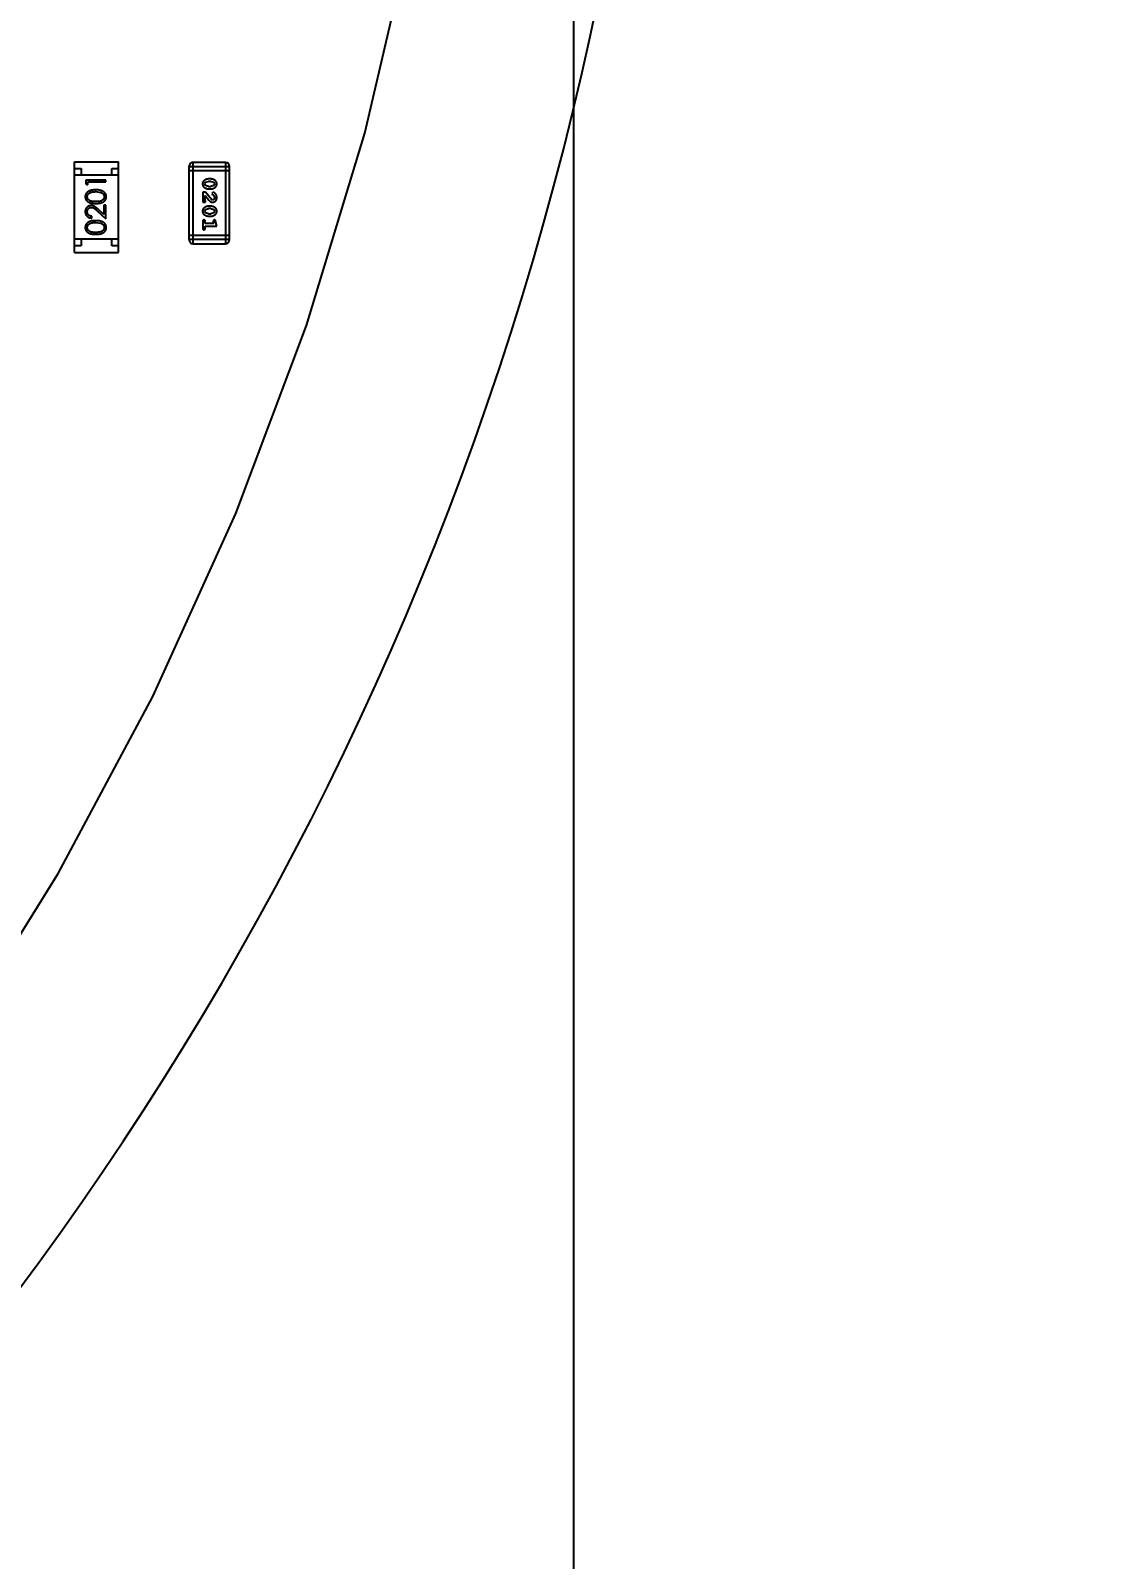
# Model space of a CAD drawing. Header units: millimetres. Extents: x -49 to 153, y -182 to -55.
# Drawn here: x 142.73 to 150.7, y -143.22 to -131.76 of the extents above; entities that cross this region are included whole.
import ezdxf

# ---------------------------------------------------------------- set-up
doc = ezdxf.new("R2010")
doc.units = ezdxf.units.MM
doc.header["$LTSCALE"] = 1.21
doc.header["$MEASUREMENT"] = 0
doc.header["$PDMODE"] = 3
doc.header["$PDSIZE"] = 0.3125
doc.layers.get('0').update_dxf_attribs({"linetype": 'CONTINUOUS'})
doc.layers.get('DEFPOINTS').update_dxf_attribs({"linetype": 'CONTINUOUS'})
doc.layers.add('Dim', color=3, linetype='CONTINUOUS', lineweight=25)
doc.styles.get("Standard").update_dxf_attribs({"font": 'txt', "width": 0.8})
doc.dimstyles.get("Standard").update_dxf_attribs({"dimtxt": 0.15625, "dimasz": 0.1875, "dimexe": 0.125, "dimexo": 0.0625, "dimgap": 0.09, "dimtad": 0, "dimtih": 1, "dimtoh": 1, "dimzin": 4, "dimdsep": 46, "dimtxsty": 'Standard', "dimblk": '_FILLED', "dimblk1": '_FILLED', "dimblk2": '_FILLED', "dimcen": 0.09, "dimazin": 1, "dimtp": 0.01, "dimtm": 0.01, "dimtfac": 1, "dimtofl": 0, "dimtmove": 0, "dimatfit": 3, "dimldrblk": '_FILLED', "dimfxl": 1, "dimtolj": 1, "dimtzin": 4, "dimarcsym": 0})

# ---------------------------------------------------------------- blocks, each defined once
blk = doc.blocks.new('_FILLED')
at = {"color": 0, "linetype": 'ByBlock'}
blk.add_solid([(0, 0), (-1, 0.1667), (-1, -0.1667)], dxfattribs=at)
blk = doc.blocks.new('*D78')
at = {"layer": 'DEFPOINTS', "color": 0}
for p in [(146.8, -131.067), (123.008, -153.378), (123.008, -165.007)]:
    blk.add_point(p, dxfattribs=at)
at = {"layer": 'Dim', "color": 0, "lineweight": -2}
for p, q in [((146.8, -131.13), (146.8, -165.132)), ((123.008, -153.44), (123.008, -165.132)), ((124.508, -165.007), (133.014, -165.007)), ((145.3, -165.007), (136.794, -165.007))]:
    blk.add_line(p, q, dxfattribs=at)
at = {"layer": 'Dim', "color": 0, "lineweight": -2, "xscale": 1.5, "yscale": 1.5, "zscale": 1.5, "rotation": 180}
blk.add_blockref('_FILLED', (123.008, -165.007), dxfattribs=at)
at = {"layer": 'Dim', "color": 0, "lineweight": -2, "xscale": 1.5, "yscale": 1.5, "zscale": 1.5}
blk.add_blockref('_FILLED', (146.8, -165.007), dxfattribs=at)
at = {"layer": 'Dim', "color": 0, "insert": (134.904, -165.007), "char_height": 1.5, "attachment_point": 5, "line_spacing_factor": 1.5}
blk.add_mtext('\\A1;23.8', dxfattribs=at)
blk = doc.blocks.new('*D80')
at = {"layer": 'DEFPOINTS', "color": 0}
for p in [(95.709, -126.574), (123.008, -126.574), (150.698, -126.574), (95.977, -134.809), (104.099, -139.273)]:
    blk.add_point(p, dxfattribs=at)
at = {"layer": 'Dim', "color": 0, "lineweight": -2}
for p, q in [((95.647, -126.574), (94.626, -126.574)), ((104.047, -139.308), (99.446, -142.398))]:
    blk.add_line(p, q, dxfattribs=at)
for start, end in [(183.0418, 193.9194), (199.9645, 210.8421)]:
    blk.add_arc((123.008, -126.574), 28.257, start, end, dxfattribs=at)
at = {"layer": 'Dim', "color": 0, "lineweight": -2, "xscale": 1.5, "yscale": 1.5, "zscale": 1.5}
for p, rotation in [((94.751, -126.574), 91.52090279416298), ((99.55, -142.328), 302.3630280277945)]:
    blk.add_blockref('_FILLED', p, dxfattribs=dict(at, rotation=rotation))
at = {"layer": 'Dim', "color": 0, "insert": (95.977, -134.809), "char_height": 1.5, "attachment_point": 5, "rotation": 286.942}
blk.add_mtext('\\A1;34%%d', dxfattribs=at)

msp = doc.modelspace()

# ---------------------------------------------------------------- linework, layer by layer
at = {"color": 7, "linetype": 'Continuous'}
for p, q in [((145.235, -132.528), (145.577, -131.062)), ((144.798, -133.969), (145.235, -132.528)), ((144.268, -135.379), (144.798, -133.969)), ((143.647, -136.75), (144.268, -135.379)), ((142.937, -138.078), (143.647, -136.75)), ((142.142, -139.357), (142.937, -138.078))]:
    msp.add_line(p, q, dxfattribs=at)
at = {"color": 6, "linetype": 'Continuous'}
for p, q in [((143.058, -132.742), (143.388, -132.742)), ((143.058, -133.422), (143.058, -132.742)), ((143.058, -132.792), (143.108, -132.792)), ((143.388, -132.842), (143.058, -132.842)), ((143.108, -132.792), (143.108, -132.842)), ((143.338, -132.792), (143.388, -132.792)), ((143.338, -132.842), (143.338, -132.792)), ((143.388, -133.422), (143.388, -132.742)), ((143.917, -132.778), (144.222, -132.778)), ((143.917, -132.778), (143.917, -133.326)), ((143.917, -132.808), (144.222, -132.808)), ((144.191, -132.747), (143.948, -132.747)), ((143.948, -133.357), (143.948, -132.747)), ((144.191, -132.747), (144.191, -133.357)), ((144.222, -133.326), (144.222, -132.778)), ((143.293, -132.88), (143.143, -132.88)), ((143.143, -132.88), (143.143, -132.908)), ((143.143, -132.908), (143.159, -132.916)), ((143.159, -132.893), (143.293, -132.893)), ((143.159, -132.916), (143.159, -132.893)), ((143.293, -132.893), (143.293, -132.88)), ((144.036, -132.908), (144.042, -132.896)), ((144.042, -132.921), (144.036, -132.908)), ((144.042, -132.896), (144.064, -132.889)), ((144.064, -132.928), (144.042, -132.921)), ((144.082, -132.871), (144.064, -132.871)), ((144.081, -132.889), (144.064, -132.889)), ((144.064, -132.928), (144.081, -132.928)), ((144.064, -132.945), (144.082, -132.945)), ((144.081, -132.889), (144.103, -132.896)), ((144.104, -132.92), (144.081, -132.928)), ((144.103, -132.896), (144.109, -132.908)), ((144.109, -132.908), (144.104, -132.92)), ((143.218, -132.966), (143.256, -132.972)), ((143.293, -133.068), (143.278, -133.068)), ((143.278, -133.068), (143.278, -133.138)), ((143.293, -133.17), (143.293, -133.068)), ((144.04, -132.969), (144.021, -132.969)), ((144.021, -132.969), (144.021, -133.046)), ((144.021, -133.046), (144.029, -133.046)), ((144.038, -133.032), (144.038, -132.995)), ((144.038, -132.995), (144.065, -133.029)), ((144.041, -133.037), (144.038, -133.032)), ((144.085, -133.024), (144.04, -132.969)), ((144.082, -133.076), (144.064, -133.076)), ((144.094, -133.029), (144.085, -133.024)), ((144.097, -132.972), (144.088, -132.981)), ((144.088, -132.981), (144.095, -132.989)), ((144.095, -132.989), (144.103, -132.994)), ((144.103, -132.994), (144.109, -133.009)), ((143.189, -133.164), (143.189, -133.151)), ((143.231, -133.112), (143.293, -133.17)), ((143.278, -133.138), (143.238, -133.101)), ((144.021, -133.189), (144.021, -133.241)), ((144.036, -133.113), (144.042, -133.101)), ((144.042, -133.125), (144.036, -133.113)), ((144.038, -133.206), (144.038, -133.189)), ((144.042, -133.101), (144.064, -133.093)), ((144.064, -133.132), (144.042, -133.125)), ((144.081, -133.093), (144.064, -133.093)), ((144.064, -133.132), (144.081, -133.132)), ((144.064, -133.15), (144.082, -133.15)), ((144.081, -133.093), (144.103, -133.1)), ((144.104, -133.125), (144.081, -133.132)), ((144.107, -133.178), (144.098, -133.186)), ((144.098, -133.186), (144.099, -133.191)), ((144.103, -133.1), (144.109, -133.113)), ((144.109, -133.113), (144.104, -133.125)), ((144.126, -133.224), (144.116, -133.187)), ((143.218, -133.197), (143.256, -133.203)), ((144.222, -133.296), (143.917, -133.296)), ((144.103, -133.206), (144.038, -133.206)), ((144.038, -133.224), (144.126, -133.224)), ((144.038, -133.241), (144.038, -133.224)), ((144.099, -133.191), (144.103, -133.206)), ((143.388, -133.322), (143.058, -133.322)), ((143.108, -133.372), (143.058, -133.372)), ((143.108, -133.322), (143.108, -133.372)), ((143.338, -133.372), (143.338, -133.322)), ((143.388, -133.372), (143.338, -133.372)), ((144.222, -133.326), (143.917, -133.326)), ((143.948, -133.357), (144.191, -133.357)), ((143.058, -133.422), (143.388, -133.422))]:
    msp.add_line(p, q, dxfattribs=at)
at = {"color": 7, "linetype": 'Continuous'}
msp.add_arc((123.008, -126.574), 24.48, 100.9793, 79.0159, dxfattribs=at)
at = {"color": 6, "linetype": 'Continuous'}
for centre, start, end in [((143.948, -132.778), 90.0045, 180.0045), ((144.191, -132.778), 0.0045, 90.0045), ((143.948, -133.326), 180.0045, 270.0045), ((144.191, -133.326), 270.0045, 0.0045)]:
    msp.add_arc(centre, 0.0305, start, end, dxfattribs=at)
for points, knots in [([(143.218, -132.953), (143.216, -132.953), (143.211, -132.953), (143.205, -132.953), (143.199, -132.954), (143.193, -132.955), (143.187, -132.955), (143.182, -132.957), (143.177, -132.958), (143.173, -132.96), (143.169, -132.961), (143.165, -132.963), (143.162, -132.966), (143.158, -132.968), (143.155, -132.97), (143.152, -132.973), (143.15, -132.975), (143.148, -132.978), (143.146, -132.981), (143.144, -132.984), (143.143, -132.988), (143.141, -132.991), (143.14, -132.994), (143.14, -132.998), (143.139, -133.001), (143.139, -133.003), (143.139, -133.005)], [0, 0, 0, 0, 0.065278, 0.127205, 0.186168, 0.241675, 0.294115, 0.343609, 0.390387, 0.434463, 0.476646, 0.517002, 0.555936, 0.593716, 0.630057, 0.665601, 0.700745, 0.734917, 0.768681, 0.802087, 0.834849, 0.867433, 0.900138, 0.932806, 0.966212, 1, 1, 1, 1]), ([(143.297, -133.005), (143.297, -133.003), (143.297, -133.001), (143.297, -132.998), (143.296, -132.994), (143.295, -132.991), (143.294, -132.988), (143.292, -132.984), (143.291, -132.981), (143.289, -132.978), (143.286, -132.975), (143.284, -132.973), (143.281, -132.97), (143.278, -132.968), (143.275, -132.965), (143.271, -132.963), (143.267, -132.961), (143.263, -132.96), (143.259, -132.958), (143.254, -132.957), (143.249, -132.955), (143.244, -132.954), (143.238, -132.954), (143.232, -132.953), (143.225, -132.953), (143.221, -132.953), (143.218, -132.953)], [0, 0, 0, 0, 0.033824, 0.067298, 0.10028, 0.133019, 0.165736, 0.198792, 0.232372, 0.266409, 0.301016, 0.336196, 0.371972, 0.408574, 0.446394, 0.485225, 0.525372, 0.567224, 0.611081, 0.65775, 0.70702, 0.759235, 0.814484, 0.873227, 0.934937, 1, 1, 1, 1]), ([(144.064, -132.871), (144.063, -132.871), (144.061, -132.871), (144.057, -132.872), (144.054, -132.872), (144.051, -132.873), (144.048, -132.874), (144.045, -132.875), (144.042, -132.876), (144.039, -132.877), (144.037, -132.879), (144.034, -132.881), (144.032, -132.882), (144.03, -132.884), (144.028, -132.886), (144.026, -132.887), (144.025, -132.889), (144.023, -132.891), (144.021, -132.895), (144.02, -132.899), (144.019, -132.903), (144.019, -132.907), (144.019, -132.908)], [0, 0, 0, 0, 0.049886, 0.09882, 0.148132, 0.19689, 0.246038, 0.295176, 0.345305, 0.395692, 0.445312, 0.491875, 0.535813, 0.577009, 0.616081, 0.652689, 0.687585, 0.720206, 0.785062, 0.85223, 0.923759, 1, 1, 1, 1]), ([(144.019, -132.908), (144.019, -132.91), (144.019, -132.913), (144.02, -132.917), (144.021, -132.92), (144.023, -132.924), (144.025, -132.927), (144.027, -132.93), (144.03, -132.933), (144.034, -132.936), (144.037, -132.938), (144.041, -132.94), (144.045, -132.941), (144.048, -132.943), (144.052, -132.944), (144.056, -132.945), (144.06, -132.945), (144.062, -132.945), (144.064, -132.945)], [0, 0, 0, 0, 0.067217, 0.131051, 0.19272, 0.252824, 0.312745, 0.373449, 0.436041, 0.501494, 0.567761, 0.632087, 0.695096, 0.757109, 0.817993, 0.878657, 0.939311, 1, 1, 1, 1]), ([(144.126, -132.908), (144.126, -132.907), (144.126, -132.904), (144.125, -132.9), (144.124, -132.896), (144.123, -132.892), (144.121, -132.889), (144.118, -132.886), (144.115, -132.883), (144.112, -132.881), (144.108, -132.878), (144.104, -132.877), (144.101, -132.875), (144.097, -132.874), (144.093, -132.872), (144.089, -132.872), (144.085, -132.871), (144.083, -132.871), (144.082, -132.871)], [0, 0, 0, 0, 0.06692, 0.130834, 0.19258, 0.252759, 0.312631, 0.373411, 0.436359, 0.501894, 0.568244, 0.632472, 0.69556, 0.757163, 0.818592, 0.878885, 0.939235, 1, 1, 1, 1]), ([(144.082, -132.945), (144.083, -132.945), (144.085, -132.945), (144.088, -132.945), (144.091, -132.944), (144.094, -132.944), (144.097, -132.943), (144.1, -132.942), (144.103, -132.94), (144.106, -132.939), (144.109, -132.937), (144.111, -132.936), (144.114, -132.934), (144.116, -132.932), (144.118, -132.93), (144.119, -132.929), (144.121, -132.927), (144.122, -132.925), (144.124, -132.921), (144.125, -132.917), (144.126, -132.913), (144.126, -132.91), (144.126, -132.908)], [0, 0, 0, 0, 0.049855, 0.099516, 0.148482, 0.19758, 0.246804, 0.296268, 0.346517, 0.397047, 0.446826, 0.49336, 0.537801, 0.579207, 0.617974, 0.654833, 0.689171, 0.722088, 0.786392, 0.853518, 0.924186, 1, 1, 1, 1]), ([(143.139, -133.005), (143.139, -133.006), (143.139, -133.008), (143.14, -133.012), (143.14, -133.015), (143.141, -133.018), (143.143, -133.022), (143.144, -133.025), (143.146, -133.028), (143.148, -133.031), (143.15, -133.033), (143.152, -133.036), (143.155, -133.039), (143.158, -133.041), (143.161, -133.043), (143.165, -133.045), (143.168, -133.047), (143.172, -133.049), (143.177, -133.05), (143.181, -133.051), (143.186, -133.052), (143.192, -133.053), (143.198, -133.054), (143.204, -133.054), (143.211, -133.055), (143.216, -133.055), (143.218, -133.055)], [0, 0, 0, 0, 0.033742, 0.066533, 0.099153, 0.13154, 0.164087, 0.196563, 0.229707, 0.263315, 0.297504, 0.331686, 0.366482, 0.4021, 0.438958, 0.476748, 0.515985, 0.556589, 0.599519, 0.645765, 0.695487, 0.748721, 0.805687, 0.866754, 0.931405, 1, 1, 1, 1]), ([(143.184, -133.07), (143.182, -133.07), (143.18, -133.07), (143.175, -133.071), (143.171, -133.072), (143.167, -133.073), (143.163, -133.075), (143.16, -133.077), (143.156, -133.08), (143.153, -133.083), (143.149, -133.086), (143.147, -133.089), (143.144, -133.093), (143.143, -133.097), (143.141, -133.101), (143.14, -133.106), (143.139, -133.111), (143.139, -133.114), (143.139, -133.116)], [0, 0, 0, 0, 0.06271, 0.123347, 0.183401, 0.242828, 0.302097, 0.36242, 0.423725, 0.487032, 0.550491, 0.612709, 0.674265, 0.73617, 0.799211, 0.863483, 0.930525, 1, 1, 1, 1]), ([(143.155, -133.004), (143.155, -133.003), (143.155, -132.999), (143.156, -132.994), (143.158, -132.99), (143.161, -132.986), (143.163, -132.983), (143.165, -132.981), (143.167, -132.979), (143.17, -132.977), (143.172, -132.976), (143.175, -132.974), (143.179, -132.973), (143.182, -132.971), (143.186, -132.97), (143.19, -132.969), (143.194, -132.968), (143.198, -132.968), (143.203, -132.967), (143.208, -132.967), (143.213, -132.966), (143.216, -132.966), (143.218, -132.966)], [0, 0, 0, 0, 0.059689, 0.119507, 0.181075, 0.246162, 0.279894, 0.314468, 0.350403, 0.387474, 0.426147, 0.466624, 0.508745, 0.553328, 0.600058, 0.649177, 0.700552, 0.754894, 0.811825, 0.871514, 0.934319, 1, 1, 1, 1]), ([(143.218, -133.041), (143.216, -133.041), (143.212, -133.041), (143.207, -133.041), (143.201, -133.041), (143.196, -133.04), (143.192, -133.04), (143.188, -133.039), (143.184, -133.038), (143.181, -133.037), (143.177, -133.036), (143.175, -133.034), (143.172, -133.033), (143.169, -133.031), (143.167, -133.029), (143.165, -133.027), (143.163, -133.025), (143.161, -133.023), (143.158, -133.019), (143.156, -133.014), (143.155, -133.009), (143.155, -133.006), (143.155, -133.004)], [0, 0, 0, 0, 0.073302, 0.142286, 0.206253, 0.266017, 0.321612, 0.372532, 0.419497, 0.462398, 0.502825, 0.541489, 0.579034, 0.615143, 0.650298, 0.684912, 0.718701, 0.752189, 0.817245, 0.879117, 0.939613, 1, 1, 1, 1]), ([(143.238, -133.101), (143.236, -133.099), (143.233, -133.096), (143.229, -133.092), (143.225, -133.089), (143.221, -133.086), (143.217, -133.083), (143.214, -133.08), (143.211, -133.078), (143.207, -133.076), (143.202, -133.074), (143.196, -133.072), (143.19, -133.07), (143.186, -133.07), (143.184, -133.07)], [0, 0, 0, 0, 0.09953, 0.192079, 0.277712, 0.357454, 0.429648, 0.495771, 0.555538, 0.608657, 0.707578, 0.804328, 0.901298, 1, 1, 1, 1]), ([(143.282, -133.004), (143.282, -133.006), (143.281, -133.009), (143.28, -133.014), (143.278, -133.019), (143.276, -133.023), (143.273, -133.025), (143.271, -133.027), (143.269, -133.029), (143.267, -133.031), (143.264, -133.033), (143.262, -133.034), (143.259, -133.036), (143.256, -133.037), (143.252, -133.038), (143.249, -133.039), (143.244, -133.04), (143.24, -133.04), (143.235, -133.041), (143.23, -133.041), (143.224, -133.041), (143.22, -133.041), (143.218, -133.041)], [0, 0, 0, 0, 0.060034, 0.120278, 0.182348, 0.247919, 0.281641, 0.315701, 0.350322, 0.385703, 0.421819, 0.459196, 0.497866, 0.538301, 0.58121, 0.628183, 0.679403, 0.734699, 0.794074, 0.858416, 0.927049, 1, 1, 1, 1]), ([(143.218, -133.055), (143.221, -133.055), (143.225, -133.055), (143.232, -133.054), (143.238, -133.054), (143.244, -133.053), (143.25, -133.052), (143.255, -133.051), (143.26, -133.05), (143.264, -133.048), (143.268, -133.047), (143.272, -133.045), (143.275, -133.043), (143.278, -133.041), (143.281, -133.038), (143.284, -133.036), (143.287, -133.033), (143.289, -133.03), (143.291, -133.028), (143.292, -133.025), (143.294, -133.021), (143.295, -133.018), (143.296, -133.015), (143.297, -133.012), (143.297, -133.008), (143.297, -133.006), (143.297, -133.005)], [0, 0, 0, 0, 0.068113, 0.132564, 0.193427, 0.250218, 0.303569, 0.353576, 0.400235, 0.443586, 0.484619, 0.524292, 0.56238, 0.599049, 0.63494, 0.669782, 0.704009, 0.737842, 0.771098, 0.803896, 0.836415, 0.868639, 0.900715, 0.933378, 0.966213, 1, 1, 1, 1]), ([(143.256, -132.972), (143.257, -132.972), (143.259, -132.973), (143.262, -132.974), (143.265, -132.976), (143.267, -132.978), (143.269, -132.979), (143.272, -132.981), (143.274, -132.983), (143.276, -132.986), (143.278, -132.99), (143.28, -132.994), (143.281, -132.999), (143.282, -133.003), (143.282, -133.004)], [0, 0, 0, 0, 0.075949, 0.148549, 0.218996, 0.286119, 0.351826, 0.416074, 0.478265, 0.540325, 0.660405, 0.774606, 0.887187, 1, 1, 1, 1]), ([(144.064, -133.076), (144.063, -133.076), (144.061, -133.076), (144.057, -133.076), (144.054, -133.077), (144.051, -133.077), (144.048, -133.078), (144.045, -133.079), (144.042, -133.081), (144.039, -133.082), (144.037, -133.084), (144.034, -133.085), (144.032, -133.087), (144.03, -133.088), (144.028, -133.09), (144.026, -133.092), (144.025, -133.094), (144.023, -133.096), (144.021, -133.099), (144.02, -133.103), (144.019, -133.108), (144.019, -133.111), (144.019, -133.113)], [0, 0, 0, 0, 0.049886, 0.09882, 0.148132, 0.19689, 0.246038, 0.295176, 0.345305, 0.395692, 0.445312, 0.491875, 0.535813, 0.577009, 0.616081, 0.652689, 0.687585, 0.720206, 0.785062, 0.85223, 0.923759, 1, 1, 1, 1]), ([(144.029, -133.046), (144.03, -133.046), (144.032, -133.046), (144.034, -133.045), (144.037, -133.045), (144.038, -133.044), (144.04, -133.042), (144.041, -133.041), (144.041, -133.039), (144.041, -133.038), (144.041, -133.037)], [0, 0, 0, 0, 0.1844, 0.34094, 0.473574, 0.586824, 0.690029, 0.789175, 0.890445, 1, 1, 1, 1]), ([(144.065, -133.029), (144.066, -133.03), (144.067, -133.032), (144.07, -133.034), (144.072, -133.036), (144.074, -133.038), (144.076, -133.04), (144.077, -133.041), (144.079, -133.042), (144.081, -133.043), (144.084, -133.044), (144.087, -133.045), (144.09, -133.046), (144.092, -133.046), (144.093, -133.046)], [0, 0, 0, 0, 0.103002, 0.197728, 0.285279, 0.365235, 0.437224, 0.502446, 0.560545, 0.611446, 0.707576, 0.80349, 0.900532, 1, 1, 1, 1]), ([(144.126, -133.113), (144.126, -133.111), (144.126, -133.108), (144.125, -133.104), (144.124, -133.1), (144.123, -133.097), (144.121, -133.093), (144.118, -133.09), (144.115, -133.088), (144.112, -133.085), (144.108, -133.083), (144.104, -133.081), (144.101, -133.079), (144.097, -133.078), (144.093, -133.077), (144.089, -133.076), (144.085, -133.076), (144.083, -133.076), (144.082, -133.076)], [0, 0, 0, 0, 0.06692, 0.130834, 0.19258, 0.252759, 0.312631, 0.373411, 0.436359, 0.501894, 0.568244, 0.632472, 0.69556, 0.757163, 0.818592, 0.878885, 0.939235, 1, 1, 1, 1]), ([(144.093, -133.046), (144.095, -133.046), (144.097, -133.046), (144.1, -133.045), (144.103, -133.044), (144.106, -133.043), (144.109, -133.042), (144.112, -133.04), (144.114, -133.038), (144.117, -133.036), (144.119, -133.033), (144.121, -133.03), (144.122, -133.027), (144.124, -133.024), (144.125, -133.02), (144.126, -133.017), (144.126, -133.013), (144.126, -133.01), (144.126, -133.009)], [0, 0, 0, 0, 0.060981, 0.120256, 0.178148, 0.236115, 0.293993, 0.352864, 0.413358, 0.476056, 0.539296, 0.602396, 0.665116, 0.728325, 0.792919, 0.859317, 0.928302, 1, 1, 1, 1]), ([(144.109, -133.009), (144.109, -133.01), (144.109, -133.013), (144.108, -133.017), (144.106, -133.02), (144.105, -133.023), (144.102, -133.026), (144.1, -133.027), (144.097, -133.028), (144.095, -133.028), (144.094, -133.029)], [0, 0, 0, 0, 0.156344, 0.299348, 0.4327, 0.561, 0.682299, 0.791883, 0.89611, 1, 1, 1, 1]), ([(144.126, -133.009), (144.126, -133.007), (144.126, -133.004), (144.125, -132.999), (144.124, -132.994), (144.122, -132.99), (144.119, -132.986), (144.116, -132.982), (144.113, -132.979), (144.11, -132.976), (144.106, -132.974), (144.103, -132.973), (144.1, -132.972), (144.098, -132.972), (144.097, -132.972)], [0, 0, 0, 0, 0.098286, 0.193983, 0.289056, 0.384352, 0.477435, 0.566197, 0.652355, 0.737986, 0.818188, 0.887401, 0.94802, 1, 1, 1, 1]), ([(143.139, -133.116), (143.139, -133.117), (143.139, -133.12), (143.14, -133.125), (143.141, -133.13), (143.143, -133.134), (143.145, -133.139), (143.147, -133.143), (143.15, -133.146), (143.153, -133.15), (143.157, -133.153), (143.161, -133.156), (143.165, -133.159), (143.169, -133.161), (143.174, -133.162), (143.179, -133.163), (143.184, -133.164), (143.188, -133.164), (143.189, -133.164)], [0, 0, 0, 0, 0.06445, 0.126725, 0.187421, 0.247417, 0.306749, 0.366595, 0.427749, 0.490235, 0.553031, 0.614805, 0.676505, 0.738096, 0.801021, 0.864897, 0.931209, 1, 1, 1, 1]), ([(143.218, -133.184), (143.216, -133.184), (143.211, -133.184), (143.205, -133.184), (143.199, -133.185), (143.193, -133.185), (143.187, -133.186), (143.182, -133.187), (143.177, -133.189), (143.173, -133.19), (143.169, -133.192), (143.165, -133.194), (143.162, -133.196), (143.158, -133.199), (143.155, -133.201), (143.152, -133.204), (143.15, -133.206), (143.148, -133.209), (143.146, -133.212), (143.144, -133.215), (143.143, -133.218), (143.141, -133.222), (143.14, -133.225), (143.14, -133.228), (143.139, -133.232), (143.139, -133.234), (143.139, -133.235)], [0, 0, 0, 0, 0.065278, 0.127205, 0.186168, 0.241675, 0.294115, 0.343609, 0.390387, 0.434463, 0.476646, 0.517002, 0.555936, 0.593716, 0.630057, 0.665601, 0.700745, 0.734917, 0.768681, 0.802087, 0.834849, 0.867433, 0.900138, 0.932806, 0.966212, 1, 1, 1, 1]), ([(143.155, -133.116), (143.155, -133.115), (143.155, -133.113), (143.155, -133.11), (143.156, -133.107), (143.157, -133.104), (143.158, -133.101), (143.16, -133.098), (143.162, -133.095), (143.164, -133.093), (143.166, -133.091), (143.168, -133.089), (143.171, -133.087), (143.174, -133.086), (143.176, -133.085), (143.179, -133.084), (143.182, -133.084), (143.184, -133.084), (143.185, -133.084)], [0, 0, 0, 0, 0.068027, 0.133505, 0.19695, 0.26027, 0.322741, 0.384982, 0.448465, 0.513424, 0.578224, 0.640011, 0.700094, 0.760067, 0.819012, 0.877878, 0.938035, 1, 1, 1, 1]), ([(143.189, -133.151), (143.188, -133.151), (143.185, -133.151), (143.182, -133.15), (143.178, -133.149), (143.175, -133.148), (143.172, -133.146), (143.169, -133.144), (143.166, -133.142), (143.164, -133.14), (143.162, -133.138), (143.16, -133.135), (143.158, -133.132), (143.157, -133.129), (143.156, -133.126), (143.155, -133.123), (143.155, -133.12), (143.155, -133.117), (143.155, -133.116)], [0, 0, 0, 0, 0.073648, 0.143686, 0.210962, 0.275557, 0.338064, 0.399311, 0.4594, 0.51934, 0.579024, 0.637809, 0.695959, 0.754122, 0.813113, 0.873453, 0.935561, 1, 1, 1, 1]), ([(143.185, -133.084), (143.187, -133.084), (143.19, -133.084), (143.195, -133.085), (143.199, -133.087), (143.203, -133.089), (143.206, -133.091), (143.209, -133.092), (143.212, -133.095), (143.215, -133.097), (143.219, -133.101), (143.223, -133.104), (143.227, -133.108), (143.23, -133.111), (143.231, -133.112)], [0, 0, 0, 0, 0.088014, 0.174976, 0.2638, 0.355443, 0.406413, 0.465519, 0.533076, 0.609353, 0.693899, 0.787171, 0.889197, 1, 1, 1, 1]), ([(143.297, -133.235), (143.297, -133.234), (143.297, -133.232), (143.297, -133.228), (143.296, -133.225), (143.295, -133.222), (143.294, -133.218), (143.292, -133.215), (143.291, -133.212), (143.289, -133.209), (143.286, -133.206), (143.284, -133.203), (143.281, -133.201), (143.278, -133.198), (143.275, -133.196), (143.271, -133.194), (143.267, -133.192), (143.263, -133.19), (143.259, -133.189), (143.254, -133.187), (143.249, -133.186), (143.244, -133.185), (143.238, -133.185), (143.232, -133.184), (143.225, -133.184), (143.221, -133.184), (143.218, -133.184)], [0, 0, 0, 0, 0.033824, 0.067298, 0.10028, 0.133019, 0.165736, 0.198792, 0.232372, 0.266409, 0.301016, 0.336196, 0.371972, 0.408574, 0.446394, 0.485225, 0.525372, 0.567224, 0.611081, 0.65775, 0.70702, 0.759235, 0.814484, 0.873227, 0.934937, 1, 1, 1, 1]), ([(144.019, -133.113), (144.019, -133.114), (144.019, -133.117), (144.02, -133.121), (144.021, -133.125), (144.023, -133.129), (144.025, -133.132), (144.027, -133.135), (144.03, -133.138), (144.034, -133.14), (144.037, -133.142), (144.041, -133.144), (144.045, -133.146), (144.048, -133.147), (144.052, -133.148), (144.056, -133.149), (144.06, -133.15), (144.062, -133.15), (144.064, -133.15)], [0, 0, 0, 0, 0.067217, 0.131051, 0.19272, 0.252824, 0.312745, 0.373449, 0.436041, 0.501494, 0.567761, 0.632087, 0.695096, 0.757109, 0.817993, 0.878657, 0.939311, 1, 1, 1, 1]), ([(144.029, -133.178), (144.029, -133.178), (144.028, -133.178), (144.026, -133.179), (144.024, -133.179), (144.023, -133.181), (144.022, -133.182), (144.021, -133.184), (144.021, -133.186), (144.021, -133.188), (144.021, -133.189)], [0, 0, 0, 0, 0.115051, 0.223278, 0.329269, 0.437893, 0.554681, 0.682591, 0.83103, 1, 1, 1, 1]), ([(144.038, -133.189), (144.038, -133.188), (144.038, -133.186), (144.038, -133.184), (144.037, -133.182), (144.036, -133.181), (144.034, -133.179), (144.033, -133.179), (144.031, -133.178), (144.03, -133.178), (144.029, -133.178)], [0, 0, 0, 0, 0.169102, 0.317658, 0.446239, 0.563118, 0.671828, 0.776546, 0.884858, 1, 1, 1, 1]), ([(144.082, -133.15), (144.083, -133.15), (144.085, -133.15), (144.088, -133.149), (144.091, -133.149), (144.094, -133.148), (144.097, -133.147), (144.1, -133.146), (144.103, -133.145), (144.106, -133.143), (144.109, -133.142), (144.111, -133.14), (144.114, -133.138), (144.116, -133.137), (144.118, -133.135), (144.119, -133.133), (144.121, -133.132), (144.122, -133.129), (144.124, -133.126), (144.125, -133.122), (144.126, -133.117), (144.126, -133.114), (144.126, -133.113)], [0, 0, 0, 0, 0.049855, 0.099516, 0.148482, 0.19758, 0.246804, 0.296268, 0.346517, 0.397047, 0.446826, 0.49336, 0.537801, 0.579207, 0.617974, 0.654833, 0.689171, 0.722088, 0.786392, 0.853518, 0.924186, 1, 1, 1, 1]), ([(144.116, -133.187), (144.116, -133.186), (144.116, -133.185), (144.115, -133.183), (144.114, -133.181), (144.113, -133.18), (144.112, -133.179), (144.11, -133.178), (144.109, -133.178), (144.108, -133.178), (144.107, -133.178)], [0, 0, 0, 0, 0.187321, 0.344927, 0.475328, 0.579604, 0.674244, 0.773631, 0.882025, 1, 1, 1, 1]), ([(143.139, -133.235), (143.139, -133.237), (143.139, -133.239), (143.14, -133.242), (143.14, -133.246), (143.141, -133.249), (143.143, -133.252), (143.144, -133.255), (143.146, -133.258), (143.148, -133.261), (143.15, -133.264), (143.152, -133.267), (143.155, -133.269), (143.158, -133.272), (143.161, -133.274), (143.165, -133.276), (143.168, -133.278), (143.172, -133.279), (143.177, -133.281), (143.181, -133.282), (143.186, -133.283), (143.192, -133.284), (143.198, -133.285), (143.204, -133.285), (143.211, -133.286), (143.216, -133.286), (143.218, -133.286)], [0, 0, 0, 0, 0.033742, 0.066533, 0.099153, 0.13154, 0.164087, 0.196563, 0.229707, 0.263315, 0.297504, 0.331686, 0.366482, 0.4021, 0.438958, 0.476748, 0.515985, 0.556589, 0.599519, 0.645765, 0.695487, 0.748721, 0.805687, 0.866754, 0.931405, 1, 1, 1, 1]), ([(143.155, -133.235), (143.155, -133.233), (143.155, -133.23), (143.156, -133.225), (143.158, -133.221), (143.161, -133.217), (143.163, -133.214), (143.165, -133.212), (143.167, -133.21), (143.17, -133.208), (143.172, -133.206), (143.175, -133.205), (143.179, -133.203), (143.182, -133.202), (143.186, -133.201), (143.19, -133.2), (143.194, -133.199), (143.198, -133.198), (143.203, -133.198), (143.208, -133.197), (143.213, -133.197), (143.216, -133.197), (143.218, -133.197)], [0, 0, 0, 0, 0.059689, 0.119507, 0.181075, 0.246162, 0.279894, 0.314468, 0.350403, 0.387474, 0.426147, 0.466624, 0.508745, 0.553328, 0.600058, 0.649177, 0.700552, 0.754894, 0.811825, 0.871514, 0.934319, 1, 1, 1, 1]), ([(143.218, -133.272), (143.216, -133.272), (143.212, -133.272), (143.207, -133.272), (143.201, -133.272), (143.196, -133.271), (143.192, -133.27), (143.188, -133.27), (143.184, -133.269), (143.181, -133.268), (143.177, -133.266), (143.175, -133.265), (143.172, -133.263), (143.169, -133.262), (143.167, -133.26), (143.165, -133.258), (143.163, -133.256), (143.161, -133.253), (143.158, -133.25), (143.156, -133.245), (143.155, -133.24), (143.155, -133.237), (143.155, -133.235)], [0, 0, 0, 0, 0.073302, 0.142286, 0.206253, 0.266017, 0.321612, 0.372532, 0.419497, 0.462398, 0.502825, 0.541489, 0.579034, 0.615143, 0.650298, 0.684912, 0.718701, 0.752189, 0.817245, 0.879117, 0.939613, 1, 1, 1, 1]), ([(143.282, -133.235), (143.282, -133.237), (143.281, -133.24), (143.28, -133.245), (143.278, -133.25), (143.276, -133.253), (143.273, -133.256), (143.271, -133.258), (143.269, -133.26), (143.267, -133.262), (143.264, -133.264), (143.262, -133.265), (143.259, -133.266), (143.256, -133.268), (143.252, -133.269), (143.249, -133.27), (143.244, -133.27), (143.24, -133.271), (143.235, -133.271), (143.23, -133.272), (143.224, -133.272), (143.22, -133.272), (143.218, -133.272)], [0, 0, 0, 0, 0.060034, 0.120278, 0.182348, 0.247919, 0.281641, 0.315701, 0.350322, 0.385703, 0.421819, 0.459196, 0.497866, 0.538301, 0.58121, 0.628183, 0.679403, 0.734699, 0.794074, 0.858416, 0.927049, 1, 1, 1, 1]), ([(143.218, -133.286), (143.221, -133.286), (143.225, -133.286), (143.232, -133.285), (143.238, -133.285), (143.244, -133.284), (143.25, -133.283), (143.255, -133.282), (143.26, -133.281), (143.264, -133.279), (143.268, -133.278), (143.272, -133.276), (143.275, -133.274), (143.278, -133.271), (143.281, -133.269), (143.284, -133.267), (143.287, -133.264), (143.289, -133.261), (143.291, -133.258), (143.292, -133.255), (143.294, -133.252), (143.295, -133.249), (143.296, -133.246), (143.297, -133.242), (143.297, -133.239), (143.297, -133.237), (143.297, -133.235)], [0, 0, 0, 0, 0.068113, 0.132564, 0.193427, 0.250218, 0.303569, 0.353576, 0.400235, 0.443586, 0.484619, 0.524292, 0.56238, 0.599049, 0.63494, 0.669782, 0.704009, 0.737842, 0.771098, 0.803896, 0.836415, 0.868639, 0.900715, 0.933378, 0.966213, 1, 1, 1, 1]), ([(143.256, -133.203), (143.257, -133.203), (143.259, -133.204), (143.262, -133.205), (143.265, -133.207), (143.267, -133.208), (143.269, -133.21), (143.272, -133.212), (143.274, -133.214), (143.276, -133.217), (143.278, -133.22), (143.28, -133.225), (143.281, -133.23), (143.282, -133.233), (143.282, -133.235)], [0, 0, 0, 0, 0.075949, 0.148549, 0.218996, 0.286119, 0.351826, 0.416074, 0.478265, 0.540325, 0.660405, 0.774606, 0.887187, 1, 1, 1, 1]), ([(144.021, -133.241), (144.021, -133.242), (144.021, -133.243), (144.021, -133.246), (144.022, -133.248), (144.023, -133.249), (144.024, -133.25), (144.026, -133.251), (144.028, -133.252), (144.029, -133.252), (144.029, -133.252)], [0, 0, 0, 0, 0.169012, 0.317488, 0.445429, 0.560977, 0.67065, 0.776666, 0.88492, 1, 1, 1, 1]), ([(144.029, -133.252), (144.03, -133.252), (144.031, -133.252), (144.033, -133.251), (144.034, -133.25), (144.036, -133.249), (144.037, -133.248), (144.038, -133.246), (144.038, -133.243), (144.038, -133.242), (144.038, -133.241)], [0, 0, 0, 0, 0.11517, 0.223509, 0.328254, 0.438012, 0.553651, 0.682263, 0.830856, 1, 1, 1, 1])]:
    msp.add_open_spline(points, degree=3, knots=knots, dxfattribs=at)

# ---------------------------------------------------------------- dimensions: what is measured, and where the dimension line sits
at = {"layer": 'Dim'}
dim = msp.add_angular_dim_2l(base=(95.977, -134.809), line1=((123.008, -126.574), (104.099, -139.273)), line2=((95.709, -126.574), (150.698, -126.574)), dimstyle='Standard', override={"dimtxt": 1.5, "dimasz": 1.5, "dimtih": 0, "dimtoh": 0, "dimzin": 0, "dimcen": 0.198, "dimadec": 0, "dimazin": 0, "dimtp": 0, "dimtm": 0, "dimtdec": 4, "dimtzin": 0, "dimarcsym": 1}, dxfattribs=at)
dim.commit()
dim.dimension.update_dxf_attribs({"geometry": '*D80', "text_midpoint": (95.977, -134.809)})
dim = msp.add_linear_dim(base=(123.008, -165.007), p1=(146.8, -131.067), p2=(123.008, -153.378), dimstyle='Standard', override={"dimtxt": 1.5, "dimasz": 1.5, "dimtih": 0, "dimtoh": 0, "dimdec": 1, "dimzin": 0, "dimcen": 0.198, "dimadec": 0, "dimazin": 0, "dimtp": 0, "dimtm": 0, "dimtdec": 4, "dimtzin": 0, "dimarcsym": 1}, dxfattribs=at)
dim.commit()
dim.dimension.update_dxf_attribs({"geometry": '*D78', "text_midpoint": (134.904, -165.007)})

doc.saveas('drawing.dxf')
